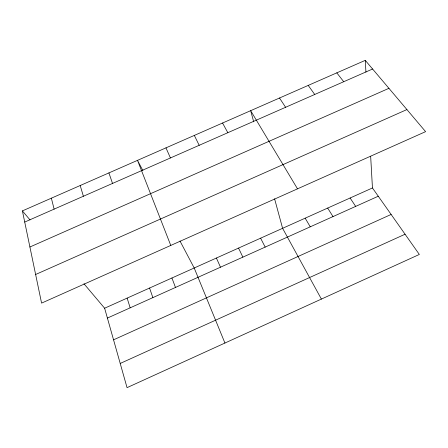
<?xml version="1.0" encoding="UTF-8"?>
<svg xmlns="http://www.w3.org/2000/svg" width="448" height="448" viewBox="0 0 448 448"><rect width="100%" height="100%" fill="white"/><g stroke="black" fill="none" stroke-linecap="round" stroke-linejoin="round"><path stroke-width="0.67" d="M120.215 363.451L405.07 234.231M113.551 339.825L391.126 214.458M83.966 283.763L104.625 308.218L372.45 187.964L370.675 156.453M107.408 318.069L378.274 196.224M35.627 274.495L406.918 109.564M29.91 246.999L388.931 88.318M24.724 222.062L372.596 69.014M22.4 210.896L365.266 60.357L425.6 131.645L41.58 303.117L22.4 210.896L30.022 219.918M336.801 72.85L343.722 81.715M308.213 85.406L314.726 94.472M372.45 187.964L419.334 254.458L127.047 387.643L104.625 308.218M350.101 197.999L355.673 206.388M279.502 98.011L285.6 107.285M327.678 208.068L332.998 216.591M297.511 188.838L250.662 110.673L253.697 121.85M305.178 218.17L310.246 226.822M321.395 299.085L282.598 228.306L274.585 198.794M222.555 123.015L227.83 132.703M142.901 170.598L137.502 160.356L170.772 245.431M179.995 241.024L194.208 267.999L224.93 343.045M260.607 238.179L265.177 247.1M194.326 135.408L199.186 145.303M238.549 248.086L242.866 257.135M216.412 258.026L220.478 267.204M165.973 147.857L170.425 157.959M171.926 278.001L175.482 287.448M149.565 288.042L152.863 297.618M108.914 172.911L112.521 183.434M127.131 298.11L130.172 307.826M80.198 185.517L83.384 196.252M51.363 198.178L54.118 209.132M365.266 60.357L365.932 72.134"/></g></svg>
